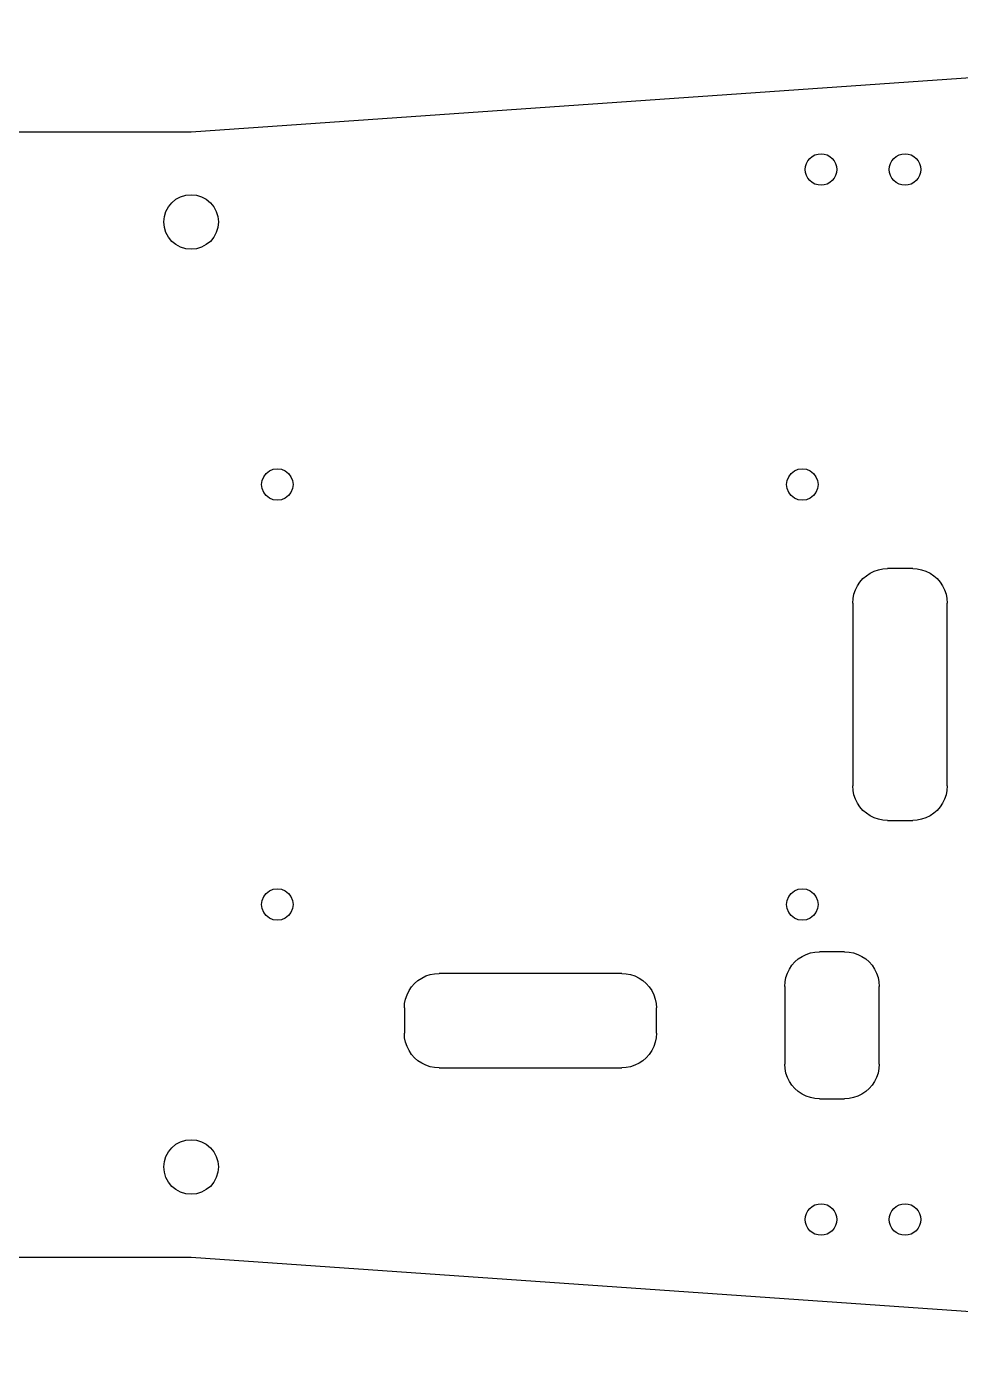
# Model space of a CAD drawing. Extents: x -210 to 205, y -74 to 71.
# Drawn here: x -101.2 to 0.1, y -74.2 to 70.7 of the extents above; entities that cross this region are included whole.
import ezdxf

# ---------------------------------------------------------------- set-up
doc = ezdxf.new("R2010")
doc.units = 0
doc.layers.get('0').update_dxf_attribs({"linetype": 'CONTINUOUS'})

msp = doc.modelspace()

# ---------------------------------------------------------------- linework, layer by layer
for p, q in [((-83.38, 59.32), (80.65, 70.72)), ((-202.98, 59.32), (-83.38, 59.32)), ((-16.24, 56.43), (-15.98, 56.64)), ((-15.98, 56.64), (-15.69, 56.8)), ((-15.69, 56.8), (-15.36, 56.9)), ((-15.36, 56.9), (-15.03, 56.93)), ((-15.03, 56.93), (-14.7, 56.9)), ((-14.7, 56.9), (-14.38, 56.8)), ((-14.38, 56.8), (-14.08, 56.64)), ((-14.08, 56.64), (-13.82, 56.43)), ((-7.13, 56.43), (-6.87, 56.64)), ((-6.87, 56.64), (-6.57, 56.8)), ((-6.57, 56.8), (-6.25, 56.9)), ((-6.25, 56.9), (-5.92, 56.93)), ((-5.92, 56.93), (-5.59, 56.9)), ((-5.59, 56.9), (-5.26, 56.8)), ((-5.26, 56.8), (-4.97, 56.64)), ((-4.97, 56.64), (-4.71, 56.43)), ((-16.74, 55.22), (-16.71, 55.56)), ((-16.71, 54.89), (-16.74, 55.22)), ((-16.71, 55.56), (-16.61, 55.88)), ((-16.61, 55.88), (-16.45, 56.17)), ((-16.45, 56.17), (-16.24, 56.43)), ((-13.82, 56.43), (-13.61, 56.17)), ((-13.61, 56.17), (-13.45, 55.88)), ((-13.45, 55.88), (-13.36, 55.56)), ((-13.36, 55.56), (-13.32, 55.22)), ((-13.32, 55.22), (-13.36, 54.89)), ((-7.63, 55.22), (-7.59, 55.56)), ((-7.59, 54.89), (-7.63, 55.22)), ((-7.59, 55.56), (-7.5, 55.88)), ((-7.5, 55.88), (-7.34, 56.17)), ((-7.34, 56.17), (-7.13, 56.43)), ((-4.71, 56.43), (-4.5, 56.17)), ((-4.5, 56.17), (-4.34, 55.88)), ((-4.34, 55.88), (-4.24, 55.56)), ((-4.24, 55.56), (-4.21, 55.22)), ((-4.21, 55.22), (-4.24, 54.89)), ((-16.61, 54.57), (-16.71, 54.89)), ((-16.45, 54.27), (-16.61, 54.57)), ((-16.24, 54.02), (-16.45, 54.27)), ((-15.98, 53.8), (-16.24, 54.02)), ((-15.69, 53.64), (-15.98, 53.8)), ((-15.36, 53.55), (-15.69, 53.64)), ((-14.38, 53.64), (-14.7, 53.55)), ((-14.08, 53.8), (-14.38, 53.64)), ((-13.82, 54.02), (-14.08, 53.8)), ((-13.61, 54.27), (-13.82, 54.02)), ((-13.45, 54.57), (-13.61, 54.27)), ((-13.36, 54.89), (-13.45, 54.57)), ((-7.5, 54.57), (-7.59, 54.89)), ((-7.34, 54.27), (-7.5, 54.57)), ((-7.13, 54.02), (-7.34, 54.27)), ((-6.87, 53.8), (-7.13, 54.02)), ((-6.57, 53.64), (-6.87, 53.8)), ((-6.25, 53.55), (-6.57, 53.64)), ((-5.26, 53.64), (-5.59, 53.55)), ((-4.97, 53.8), (-5.26, 53.64)), ((-4.71, 54.02), (-4.97, 53.8)), ((-4.5, 54.27), (-4.71, 54.02)), ((-4.34, 54.57), (-4.5, 54.27)), ((-4.24, 54.89), (-4.34, 54.57)), ((-85.02, 51.99), (-84.51, 52.26)), ((-84.51, 52.26), (-83.96, 52.43)), ((-83.96, 52.43), (-83.38, 52.49)), ((-83.38, 52.49), (-82.8, 52.43)), ((-82.8, 52.43), (-82.24, 52.26)), ((-82.24, 52.26), (-81.73, 51.99)), ((-15.03, 53.51), (-15.36, 53.55)), ((-14.7, 53.55), (-15.03, 53.51)), ((-5.92, 53.51), (-6.25, 53.55)), ((-5.59, 53.55), (-5.92, 53.51)), ((-86.11, 50.66), (-85.84, 51.17)), ((-85.84, 51.17), (-85.47, 51.62)), ((-85.47, 51.62), (-85.02, 51.99)), ((-81.73, 51.99), (-81.28, 51.62)), ((-81.28, 51.62), (-80.92, 51.17)), ((-80.92, 51.17), (-80.64, 50.66)), ((-86.34, 49.53), (-86.28, 50.11)), ((-86.28, 48.95), (-86.34, 49.53)), ((-86.28, 50.11), (-86.11, 50.66)), ((-80.64, 50.66), (-80.47, 50.11)), ((-80.47, 50.11), (-80.42, 49.53)), ((-80.42, 49.53), (-80.47, 48.95)), ((-86.11, 48.39), (-86.28, 48.95)), ((-85.84, 47.88), (-86.11, 48.39)), ((-85.47, 47.43), (-85.84, 47.88)), ((-80.92, 47.88), (-81.28, 47.43)), ((-80.64, 48.39), (-80.92, 47.88)), ((-80.47, 48.95), (-80.64, 48.39)), ((-85.02, 47.07), (-85.47, 47.43)), ((-84.51, 46.79), (-85.02, 47.07)), ((-83.96, 46.62), (-84.51, 46.79)), ((-83.38, 46.57), (-83.96, 46.62)), ((-82.8, 46.62), (-83.38, 46.57)), ((-82.24, 46.79), (-82.8, 46.62)), ((-81.73, 47.07), (-82.24, 46.79)), ((-81.28, 47.43), (-81.73, 47.07)), ((-75.67, 21.49), (-75.5, 21.9)), ((-75.5, 21.9), (-75.23, 22.26)), ((-75.23, 22.26), (-74.87, 22.53)), ((-74.87, 22.53), (-74.46, 22.7)), ((-74.46, 22.7), (-74.02, 22.76)), ((-74.02, 22.76), (-73.58, 22.7)), ((-73.58, 22.7), (-73.16, 22.53)), ((-73.16, 22.53), (-72.81, 22.26)), ((-72.81, 22.26), (-72.54, 21.9)), ((-72.54, 21.9), (-72.37, 21.49)), ((-18.71, 21.49), (-18.54, 21.9)), ((-18.54, 21.9), (-18.27, 22.26)), ((-18.27, 22.26), (-17.92, 22.53)), ((-17.92, 22.53), (-17.51, 22.7)), ((-17.51, 22.7), (-17.06, 22.76)), ((-17.06, 22.76), (-16.62, 22.7)), ((-16.62, 22.7), (-16.21, 22.53)), ((-16.21, 22.53), (-15.86, 22.26)), ((-15.86, 22.26), (-15.58, 21.9)), ((-15.58, 21.9), (-15.41, 21.49)), ((-75.73, 21.05), (-75.67, 21.49)), ((-75.67, 20.61), (-75.73, 21.05)), ((-75.5, 20.2), (-75.67, 20.61)), ((-72.37, 20.61), (-72.54, 20.2)), ((-72.37, 21.49), (-72.31, 21.05)), ((-72.31, 21.05), (-72.37, 20.61)), ((-18.77, 21.05), (-18.71, 21.49)), ((-18.71, 20.61), (-18.77, 21.05)), ((-18.54, 20.2), (-18.71, 20.61)), ((-15.41, 20.61), (-15.58, 20.2)), ((-15.41, 21.49), (-15.36, 21.05)), ((-15.36, 21.05), (-15.41, 20.61)), ((-75.23, 19.84), (-75.5, 20.2)), ((-74.87, 19.57), (-75.23, 19.84)), ((-74.46, 19.4), (-74.87, 19.57)), ((-74.02, 19.34), (-74.46, 19.4)), ((-73.58, 19.4), (-74.02, 19.34)), ((-73.16, 19.57), (-73.58, 19.4)), ((-72.81, 19.84), (-73.16, 19.57)), ((-72.54, 20.2), (-72.81, 19.84)), ((-18.27, 19.84), (-18.54, 20.2)), ((-17.92, 19.57), (-18.27, 19.84)), ((-17.51, 19.4), (-17.92, 19.57)), ((-17.06, 19.34), (-17.51, 19.4)), ((-16.62, 19.4), (-17.06, 19.34)), ((-16.21, 19.57), (-16.62, 19.4)), ((-15.86, 19.84), (-16.21, 19.57)), ((-15.58, 20.2), (-15.86, 19.84)), ((-9.71, 11.43), (-9.26, 11.65)), ((-9.26, 11.65), (-8.8, 11.81)), ((-8.8, 11.81), (-8.32, 11.91)), ((-8.32, 11.91), (-7.83, 11.94)), ((-5.09, 11.94), (-7.83, 11.94)), ((-5.09, 11.94), (-4.6, 11.91)), ((-4.6, 11.91), (-4.12, 11.81)), ((-4.12, 11.81), (-3.65, 11.65)), ((-3.65, 11.65), (-3.21, 11.43)), ((-11.08, 10.06), (-10.81, 10.47)), ((-10.81, 10.47), (-10.48, 10.84)), ((-10.48, 10.84), (-10.11, 11.16)), ((-10.11, 11.16), (-9.71, 11.43)), ((-3.21, 11.43), (-2.8, 11.16)), ((-2.8, 11.16), (-2.43, 10.84)), ((-2.43, 10.84), (-2.11, 10.47)), ((-2.11, 10.47), (-1.84, 10.06)), ((-11.55, 8.67), (-11.46, 9.15)), ((-11.46, 9.15), (-11.3, 9.62)), ((-11.3, 9.62), (-11.08, 10.06)), ((-1.84, 10.06), (-1.62, 9.62)), ((-1.62, 9.62), (-1.46, 9.15)), ((-1.46, 9.15), (-1.37, 8.67)), ((-11.59, 8.18), (-11.55, 8.67)), ((-11.59, 8.18), (-11.59, -11.64)), ((-1.37, 8.67), (-1.33, 8.18)), ((-1.33, -11.64), (-1.33, 8.18)), ((-11.55, -12.13), (-11.59, -11.64)), ((-11.46, -12.61), (-11.55, -12.13)), ((-11.3, -13.08), (-11.46, -12.61)), ((-1.46, -12.61), (-1.62, -13.08)), ((-1.37, -12.13), (-1.46, -12.61)), ((-1.33, -11.64), (-1.37, -12.13)), ((-11.08, -13.52), (-11.3, -13.08)), ((-10.81, -13.93), (-11.08, -13.52)), ((-10.48, -14.3), (-10.81, -13.93)), ((-10.11, -14.62), (-10.48, -14.3)), ((-2.43, -14.3), (-2.8, -14.62)), ((-2.11, -13.93), (-2.43, -14.3)), ((-1.84, -13.52), (-2.11, -13.93)), ((-1.62, -13.08), (-1.84, -13.52)), ((-9.71, -14.9), (-10.11, -14.62)), ((-9.26, -15.11), (-9.71, -14.9)), ((-8.8, -15.27), (-9.26, -15.11)), ((-8.32, -15.37), (-8.8, -15.27)), ((-7.83, -15.4), (-8.32, -15.37)), ((-7.83, -15.4), (-5.09, -15.4)), ((-4.6, -15.37), (-5.09, -15.4)), ((-4.12, -15.27), (-4.6, -15.37)), ((-3.65, -15.11), (-4.12, -15.27)), ((-3.21, -14.9), (-3.65, -15.11)), ((-2.8, -14.62), (-3.21, -14.9)), ((-75.23, -23.31), (-74.87, -23.03)), ((-74.87, -23.03), (-74.46, -22.86)), ((-74.46, -22.86), (-74.02, -22.81)), ((-74.02, -22.81), (-73.58, -22.86)), ((-73.58, -22.86), (-73.16, -23.03)), ((-73.16, -23.03), (-72.81, -23.31)), ((-18.27, -23.31), (-17.92, -23.03)), ((-17.92, -23.03), (-17.51, -22.86)), ((-17.51, -22.86), (-17.06, -22.81)), ((-17.06, -22.81), (-16.62, -22.86)), ((-16.62, -22.86), (-16.21, -23.03)), ((-16.21, -23.03), (-15.86, -23.31)), ((-75.73, -24.51), (-75.67, -24.07)), ((-75.67, -24.96), (-75.73, -24.51)), ((-75.67, -24.07), (-75.5, -23.66)), ((-75.5, -23.66), (-75.23, -23.31)), ((-72.81, -23.31), (-72.54, -23.66)), ((-72.54, -23.66), (-72.37, -24.07)), ((-72.37, -24.07), (-72.31, -24.51)), ((-72.31, -24.51), (-72.37, -24.96)), ((-18.77, -24.51), (-18.71, -24.07)), ((-18.71, -24.96), (-18.77, -24.51)), ((-18.71, -24.07), (-18.54, -23.66)), ((-18.54, -23.66), (-18.27, -23.31)), ((-15.86, -23.31), (-15.58, -23.66)), ((-15.58, -23.66), (-15.41, -24.07)), ((-15.41, -24.07), (-15.36, -24.51)), ((-15.36, -24.51), (-15.41, -24.96)), ((-75.5, -25.37), (-75.67, -24.96)), ((-75.23, -25.72), (-75.5, -25.37)), ((-74.87, -25.99), (-75.23, -25.72)), ((-74.46, -26.16), (-74.87, -25.99)), ((-73.16, -25.99), (-73.58, -26.16)), ((-72.81, -25.72), (-73.16, -25.99)), ((-72.54, -25.37), (-72.81, -25.72)), ((-72.37, -24.96), (-72.54, -25.37)), ((-18.54, -25.37), (-18.71, -24.96)), ((-18.27, -25.72), (-18.54, -25.37)), ((-17.92, -25.99), (-18.27, -25.72)), ((-17.51, -26.16), (-17.92, -25.99)), ((-16.21, -25.99), (-16.62, -26.16)), ((-15.86, -25.72), (-16.21, -25.99)), ((-15.58, -25.37), (-15.86, -25.72)), ((-15.41, -24.96), (-15.58, -25.37)), ((-74.02, -26.22), (-74.46, -26.16)), ((-73.58, -26.16), (-74.02, -26.22)), ((-17.06, -26.22), (-17.51, -26.16)), ((-16.62, -26.16), (-17.06, -26.22)), ((-17.87, -30.74), (-17.5, -30.42)), ((-17.5, -30.42), (-17.09, -30.14)), ((-17.09, -30.14), (-16.65, -29.93)), ((-16.65, -29.93), (-16.18, -29.77)), ((-16.18, -29.77), (-15.7, -29.67)), ((-15.7, -29.67), (-15.21, -29.64)), ((-12.47, -29.64), (-15.21, -29.64)), ((-12.47, -29.64), (-11.98, -29.67)), ((-11.98, -29.67), (-11.5, -29.77)), ((-11.5, -29.77), (-11.03, -29.93)), ((-11.03, -29.93), (-10.59, -30.14)), ((-10.59, -30.14), (-10.19, -30.42)), ((-10.19, -30.42), (-9.82, -30.74)), ((-18.68, -31.96), (-18.46, -31.52)), ((-18.46, -31.52), (-18.19, -31.11)), ((-18.19, -31.11), (-17.87, -30.74)), ((-9.82, -30.74), (-9.49, -31.11)), ((-9.49, -31.11), (-9.22, -31.52)), ((-9.22, -31.52), (-9, -31.96)), ((-59.46, -33.46), (-59.14, -33.09)), ((-59.14, -33.09), (-58.77, -32.76)), ((-58.77, -32.76), (-58.36, -32.49)), ((-58.36, -32.49), (-57.92, -32.27)), ((-57.92, -32.27), (-57.45, -32.11)), ((-57.45, -32.11), (-56.97, -32.02)), ((-56.97, -32.02), (-56.48, -31.99)), ((-36.66, -31.99), (-56.48, -31.99)), ((-36.66, -31.99), (-36.17, -32.02)), ((-36.17, -32.02), (-35.69, -32.11)), ((-35.69, -32.11), (-35.22, -32.27)), ((-35.22, -32.27), (-34.78, -32.49)), ((-34.78, -32.49), (-34.37, -32.76)), ((-34.37, -32.76), (-34, -33.09)), ((-34, -33.09), (-33.68, -33.46)), ((-18.97, -33.4), (-18.93, -32.91)), ((-18.93, -32.91), (-18.84, -32.43)), ((-18.84, -32.43), (-18.68, -31.96)), ((-9, -31.96), (-8.84, -32.43)), ((-8.84, -32.43), (-8.75, -32.91)), ((-8.75, -32.91), (-8.71, -33.4)), ((-60.21, -35.25), (-60.11, -34.77)), ((-60.11, -34.77), (-59.95, -34.31)), ((-59.95, -34.31), (-59.73, -33.86)), ((-59.73, -33.86), (-59.46, -33.46)), ((-33.68, -33.46), (-33.4, -33.86)), ((-33.4, -33.86), (-33.19, -34.31)), ((-33.19, -34.31), (-33.03, -34.77)), ((-33.03, -34.77), (-32.93, -35.25)), ((-18.97, -33.4), (-18.97, -41.83)), ((-8.71, -41.83), (-8.71, -33.4)), ((-60.24, -35.74), (-60.21, -35.25)), ((-60.24, -35.74), (-60.24, -38.48)), ((-32.93, -35.25), (-32.9, -35.74)), ((-32.9, -38.48), (-32.9, -35.74)), ((-60.21, -38.97), (-60.24, -38.48)), ((-60.11, -39.45), (-60.21, -38.97)), ((-32.93, -38.97), (-33.03, -39.45)), ((-32.9, -38.48), (-32.93, -38.97)), ((-59.95, -39.92), (-60.11, -39.45)), ((-59.73, -40.36), (-59.95, -39.92)), ((-59.46, -40.77), (-59.73, -40.36)), ((-33.4, -40.36), (-33.68, -40.77)), ((-33.19, -39.92), (-33.4, -40.36)), ((-33.03, -39.45), (-33.19, -39.92)), ((-59.14, -41.14), (-59.46, -40.77)), ((-58.77, -41.46), (-59.14, -41.14)), ((-58.36, -41.73), (-58.77, -41.46)), ((-57.92, -41.95), (-58.36, -41.73)), ((-57.45, -42.11), (-57.92, -41.95)), ((-35.22, -41.95), (-35.69, -42.11)), ((-34.78, -41.73), (-35.22, -41.95)), ((-34.37, -41.46), (-34.78, -41.73)), ((-34, -41.14), (-34.37, -41.46)), ((-33.68, -40.77), (-34, -41.14)), ((-18.93, -42.32), (-18.97, -41.83)), ((-8.71, -41.83), (-8.75, -42.32)), ((-56.97, -42.21), (-57.45, -42.11)), ((-56.48, -42.24), (-56.97, -42.21)), ((-56.48, -42.24), (-36.66, -42.24)), ((-36.17, -42.21), (-36.66, -42.24)), ((-35.69, -42.11), (-36.17, -42.21)), ((-18.84, -42.8), (-18.93, -42.32)), ((-18.68, -43.27), (-18.84, -42.8)), ((-18.46, -43.71), (-18.68, -43.27)), ((-9, -43.27), (-9.22, -43.71)), ((-8.84, -42.8), (-9, -43.27)), ((-8.75, -42.32), (-8.84, -42.8)), ((-18.19, -44.12), (-18.46, -43.71)), ((-17.87, -44.49), (-18.19, -44.12)), ((-17.5, -44.81), (-17.87, -44.49)), ((-17.09, -45.08), (-17.5, -44.81)), ((-10.19, -44.81), (-10.59, -45.08)), ((-9.82, -44.49), (-10.19, -44.81)), ((-9.49, -44.12), (-9.82, -44.49)), ((-9.22, -43.71), (-9.49, -44.12)), ((-16.65, -45.3), (-17.09, -45.08)), ((-16.18, -45.46), (-16.65, -45.3)), ((-15.7, -45.56), (-16.18, -45.46)), ((-15.21, -45.59), (-15.7, -45.56)), ((-15.21, -45.59), (-12.47, -45.59)), ((-11.98, -45.56), (-12.47, -45.59)), ((-11.5, -45.46), (-11.98, -45.56)), ((-11.03, -45.3), (-11.5, -45.46)), ((-10.59, -45.08), (-11.03, -45.3)), ((-85.47, -50.9), (-85.02, -50.53)), ((-85.02, -50.53), (-84.51, -50.26)), ((-84.51, -50.26), (-83.96, -50.09)), ((-83.96, -50.09), (-83.38, -50.03)), ((-83.38, -50.03), (-82.8, -50.09)), ((-82.8, -50.09), (-82.24, -50.26)), ((-82.24, -50.26), (-81.73, -50.53)), ((-81.73, -50.53), (-81.28, -50.9)), ((-86.28, -52.41), (-86.11, -51.86)), ((-86.11, -51.86), (-85.84, -51.35)), ((-85.84, -51.35), (-85.47, -50.9)), ((-81.28, -50.9), (-80.92, -51.35)), ((-80.92, -51.35), (-80.64, -51.86)), ((-80.64, -51.86), (-80.47, -52.41)), ((-86.34, -52.99), (-86.28, -52.41)), ((-86.28, -53.57), (-86.34, -52.99)), ((-86.11, -54.12), (-86.28, -53.57)), ((-80.47, -53.57), (-80.64, -54.12)), ((-80.47, -52.41), (-80.42, -52.99)), ((-80.42, -52.99), (-80.47, -53.57)), ((-85.84, -54.64), (-86.11, -54.12)), ((-85.47, -55.09), (-85.84, -54.64)), ((-80.92, -54.64), (-81.28, -55.09)), ((-80.64, -54.12), (-80.92, -54.64)), ((-85.02, -55.45), (-85.47, -55.09)), ((-84.51, -55.73), (-85.02, -55.45)), ((-83.96, -55.9), (-84.51, -55.73)), ((-83.38, -55.95), (-83.96, -55.9)), ((-82.8, -55.9), (-83.38, -55.95)), ((-82.24, -55.73), (-82.8, -55.9)), ((-81.73, -55.45), (-82.24, -55.73)), ((-81.28, -55.09), (-81.73, -55.45)), ((-16.61, -58.03), (-16.45, -57.74)), ((-16.45, -57.74), (-16.24, -57.48)), ((-16.24, -57.48), (-15.98, -57.27)), ((-15.98, -57.27), (-15.69, -57.11)), ((-15.69, -57.11), (-15.36, -57.01)), ((-15.36, -57.01), (-15.03, -56.98)), ((-15.03, -56.98), (-14.7, -57.01)), ((-14.7, -57.01), (-14.38, -57.11)), ((-14.38, -57.11), (-14.08, -57.27)), ((-14.08, -57.27), (-13.82, -57.48)), ((-13.82, -57.48), (-13.61, -57.74)), ((-13.61, -57.74), (-13.45, -58.03)), ((-7.5, -58.03), (-7.34, -57.74)), ((-7.34, -57.74), (-7.13, -57.48)), ((-7.13, -57.48), (-6.87, -57.27)), ((-6.87, -57.27), (-6.57, -57.11)), ((-6.57, -57.11), (-6.25, -57.01)), ((-6.25, -57.01), (-5.92, -56.98)), ((-5.92, -56.98), (-5.59, -57.01)), ((-5.59, -57.01), (-5.26, -57.11)), ((-5.26, -57.11), (-4.97, -57.27)), ((-4.97, -57.27), (-4.71, -57.48)), ((-4.71, -57.48), (-4.5, -57.74)), ((-4.5, -57.74), (-4.34, -58.03)), ((-16.74, -58.69), (-16.71, -58.35)), ((-16.71, -59.02), (-16.74, -58.69)), ((-16.71, -58.35), (-16.61, -58.03)), ((-16.61, -59.34), (-16.71, -59.02)), ((-16.45, -59.64), (-16.61, -59.34)), ((-13.45, -59.34), (-13.61, -59.64)), ((-13.45, -58.03), (-13.36, -58.35)), ((-13.36, -59.02), (-13.45, -59.34)), ((-13.36, -58.35), (-13.32, -58.69)), ((-13.32, -58.69), (-13.36, -59.02)), ((-7.63, -58.69), (-7.59, -58.35)), ((-7.59, -59.02), (-7.63, -58.69)), ((-7.59, -58.35), (-7.5, -58.03)), ((-7.5, -59.34), (-7.59, -59.02)), ((-7.34, -59.64), (-7.5, -59.34)), ((-4.34, -59.34), (-4.5, -59.64)), ((-4.34, -58.03), (-4.24, -58.35)), ((-4.24, -59.02), (-4.34, -59.34)), ((-4.24, -58.35), (-4.21, -58.69)), ((-4.21, -58.69), (-4.24, -59.02)), ((-16.24, -59.9), (-16.45, -59.64)), ((-15.98, -60.11), (-16.24, -59.9)), ((-15.69, -60.27), (-15.98, -60.11)), ((-15.36, -60.36), (-15.69, -60.27)), ((-15.03, -60.4), (-15.36, -60.36)), ((-14.7, -60.36), (-15.03, -60.4)), ((-14.38, -60.27), (-14.7, -60.36)), ((-14.08, -60.11), (-14.38, -60.27)), ((-13.82, -59.9), (-14.08, -60.11)), ((-13.61, -59.64), (-13.82, -59.9)), ((-7.13, -59.9), (-7.34, -59.64)), ((-6.87, -60.11), (-7.13, -59.9)), ((-6.57, -60.27), (-6.87, -60.11)), ((-6.25, -60.36), (-6.57, -60.27)), ((-5.92, -60.4), (-6.25, -60.36)), ((-5.59, -60.36), (-5.92, -60.4)), ((-5.26, -60.27), (-5.59, -60.36)), ((-4.97, -60.11), (-5.26, -60.27)), ((-4.71, -59.9), (-4.97, -60.11)), ((-4.5, -59.64), (-4.71, -59.9)), ((-202.98, -62.79), (-83.38, -62.79)), ((-83.38, -62.79), (80.65, -74.18))]:
    msp.add_line(p, q)

doc.saveas('drawing.dxf')
